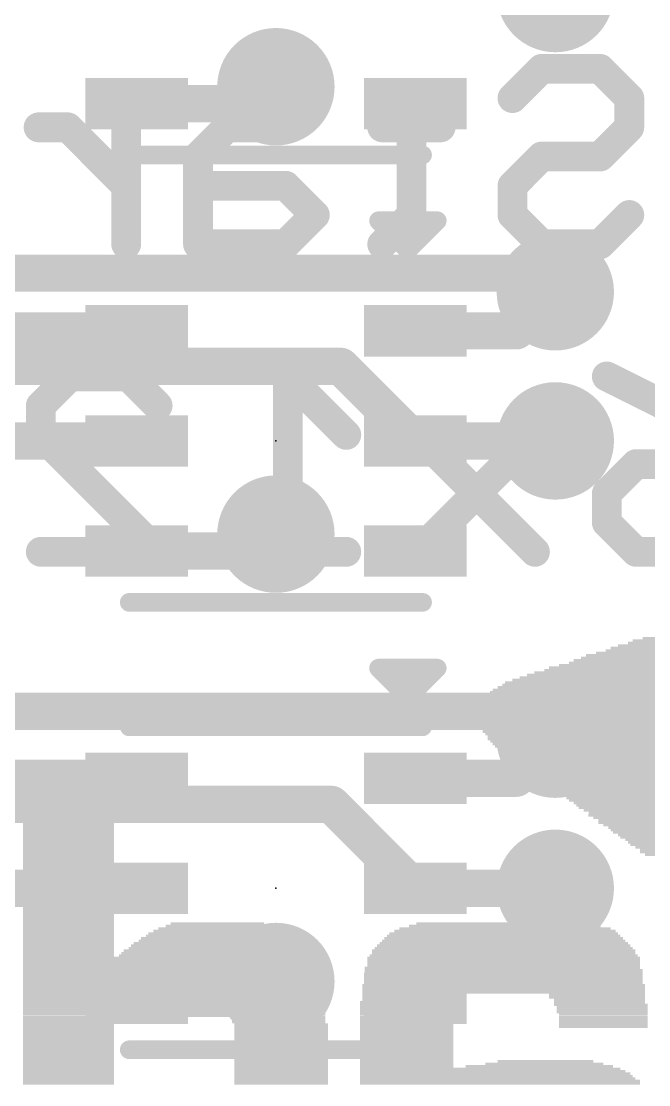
# Model space of a CAD drawing. Extents: x -6 to 62.2, y -4.9 to 32.6.
# Drawn here: x 40.43 to 44.71, y 8.57 to 15.81 of the extents above; entities that cross this region are included whole.
import ezdxf

# ---------------------------------------------------------------- set-up
doc = ezdxf.new("R2010")
doc.units = 0
for name, color, linetype in [('1', 12, 'CONTINUOUS'), ('16', 132, 'CONTINUOUS'), ('18', 110, 'CONTINUOUS'), ('21', 40, 'CONTINUOUS'), ('22', 6, 'CONTINUOUS'), ('23', 53, 'CONTINUOUS')]:
    doc.layers.add(name, color=color, linetype=linetype)

# ---------------------------------------------------------------- blocks, each defined once
blk = doc.blocks.new('RECT')
blk.add_solid([(-0.5, -0.5), (0.5, -0.5), (-0.5, 0.5), (0.5, 0.5)])
blk = doc.blocks.new('ROUNDV')
at = {"const_width": 0.5}
blk.add_lwpolyline([(0, -0.25, 1), (0, 0.25, 1), (0, -0.25)], format="xyb", dxfattribs=at)

msp = doc.modelspace()

# ---------------------------------------------------------------- linework, layer by layer
at = {"layer": '1', "const_width": 0.254}
for points in [[(42.049, 15.252), (42.164, 15.367)], [(41.214, 15.252), (42.049, 15.252)], [(44.069, 13.97), (43.803, 13.704)], [(40.066, 13.704), (41.214, 13.704)], [(43.803, 13.704), (43.114, 13.704)], [(40.066, 12.954), (41.214, 12.954)], [(44.069, 12.954), (43.114, 12.954)], [(42.049, 12.204), (42.164, 12.319)], [(41.214, 12.204), (42.049, 12.204)], [(44.069, 10.922), (43.803, 10.656)], [(40.066, 10.656), (41.214, 10.656)], [(43.803, 10.656), (43.114, 10.656)], [(41.214, 9.906), (40.066, 9.906)], [(44.069, 9.906), (43.114, 9.906)], [(42.049, 9.156), (42.164, 9.271)], [(41.214, 9.156), (42.049, 9.156)]]:
    msp.add_lwpolyline(points, dxfattribs=at)
at = {"layer": '1', "const_width": 0.127}
for points in [[(42.2089, 15.3221, 1), (42.1191, 15.4119)], [(41.214, 15.3155, 1), (41.214, 15.1885)], [(42.0041, 15.2969, 1), (42.0939, 15.2071)], [(42.049, 15.1885, 1), (42.049, 15.3155)], [(44.1139, 13.9251, 1), (44.0241, 14.0149)], [(41.214, 13.6405, 1), (41.214, 13.7675)], [(43.114, 13.7675, 1), (43.114, 13.6405)], [(43.7581, 13.7489, 1), (43.8479, 13.6591)], [(43.803, 13.6405, 1), (43.803, 13.7675)], [(41.214, 12.8905, 1), (41.214, 13.0175)], [(43.114, 13.0175, 1), (43.114, 12.8905)], [(44.069, 12.8905, 1), (44.069, 13.0175)], [(42.2089, 12.2741, 1), (42.1191, 12.3639)], [(41.214, 12.2675, 1), (41.214, 12.1405)], [(42.049, 12.1405, 1), (42.049, 12.2675)], [(42.0041, 12.2489, 1), (42.0939, 12.1591)], [(44.1139, 10.8771, 1), (44.0241, 10.9669)], [(41.214, 10.5925, 1), (41.214, 10.7195)], [(43.114, 10.7195, 1), (43.114, 10.5925)], [(43.7581, 10.7009, 1), (43.8479, 10.6111)], [(43.803, 10.5925, 1), (43.803, 10.7195)], [(41.214, 9.8425, 1), (41.214, 9.9695)], [(43.114, 9.9695, 1), (43.114, 9.8425)], [(44.069, 9.8425, 1), (44.069, 9.9695)], [(42.2089, 9.2261, 1), (42.1191, 9.3159)], [(41.214, 9.2195, 1), (41.214, 9.0925)], [(42.049, 9.0925, 1), (42.049, 9.2195)], [(42.0041, 9.2009, 1), (42.0939, 9.1111)]]:
    msp.add_lwpolyline(points, format="xyb", dxfattribs=at)
at = {"layer": '16', "const_width": 0.254}
for points in [[(42.164, 15.367), (42.164, 15.24)], [(30.607, 14.097), (44.069, 14.097)], [(44.069, 14.097), (44.069, 13.97)], [(30.4165, 13.462), (42.606, 13.462)], [(42.606, 13.462), (43.114, 12.954)], [(43.114, 12.954), (44.069, 12.954)], [(42.164, 12.319), (42.164, 12.065)], [(43.8785, 11.1125), (10.6045, 11.1125)], [(43.8785, 11.1125), (44.069, 10.922)], [(10.2235, 10.4775), (42.5425, 10.4775)], [(42.5425, 10.4775), (43.114, 9.906)], [(43.114, 9.906), (44.069, 9.906)], [(42.164, 9.271), (42.164, 9.017)], [(42.164, 9.017), (42.291, 8.89)]]:
    msp.add_lwpolyline(points, dxfattribs=at)
at = {"layer": '16', "const_width": 0.127}
for points in [[(42.2275, 15.367, 1), (42.1005, 15.367)], [(42.1005, 15.24, 1), (42.2275, 15.24)], [(44.1325, 14.097, 1), (44.0055, 14.097)], [(44.069, 14.0335, 1), (44.069, 14.1605)], [(44.0055, 13.97, 1), (44.1325, 13.97)], [(42.6509, 13.5069, 1), (42.5611, 13.4171)], [(42.606, 13.3985, 1), (42.606, 13.5255)], [(43.114, 13.0175, 1), (43.114, 12.8905)], [(43.0691, 12.9091, 1), (43.1589, 12.9989)], [(44.069, 12.8905, 1), (44.069, 13.0175)], [(42.2275, 12.319, 1), (42.1005, 12.319)], [(42.1005, 12.065, 1), (42.2275, 12.065)], [(43.9234, 11.1574, 1), (43.8336, 11.0676)], [(43.8785, 11.049, 1), (43.8785, 11.176)], [(44.0241, 10.8771, 1), (44.1139, 10.9669)], [(42.5874, 10.5224, 1), (42.4976, 10.4326)], [(42.5425, 10.414, 1), (42.5425, 10.541)], [(43.114, 9.9695, 1), (43.114, 9.8425)], [(43.0691, 9.8611, 1), (43.1589, 9.9509)], [(44.069, 9.8425, 1), (44.069, 9.9695)], [(42.2275, 9.271, 1), (42.1005, 9.271)], [(42.2089, 9.0619, 1), (42.1191, 8.9721)], [(42.1005, 9.017, 1), (42.2275, 9.017)], [(42.2461, 8.8451, 1), (42.3359, 8.9349)]]:
    msp.add_lwpolyline(points, format="xyb", dxfattribs=at)
at = {"layer": '21', "const_width": 0.127}
for points in [[(41.164, 14.902), (43.164, 14.902)], [(42.964, 14.454), (42.864, 14.454)], [(42.864, 14.454), (43.064, 14.254)], [(43.264, 14.454), (42.964, 14.454)], [(43.064, 14.254), (43.264, 14.454)], [(43.164, 14.454), (43.064, 14.354)], [(43.264, 14.454), (43.164, 14.454)], [(41.164, 14.054), (43.164, 14.054)], [(41.164, 11.854), (43.164, 11.854)], [(42.964, 11.406), (42.864, 11.406)], [(42.864, 11.406), (43.064, 11.206)], [(43.264, 11.406), (42.964, 11.406)], [(43.064, 11.206), (43.264, 11.406)], [(43.164, 11.406), (43.064, 11.306)], [(43.264, 11.406), (43.164, 11.406)], [(41.164, 11.006), (43.164, 11.006)], [(41.164, 8.806), (43.164, 8.806)]]:
    msp.add_lwpolyline(points, dxfattribs=at)
at = {"layer": '21', "const_width": 0.0635}
for points in [[(41.164, 14.9338, 1), (41.164, 14.8703)], [(43.164, 14.8703, 1), (43.164, 14.9338)], [(42.8865, 14.4765, 1), (42.8415, 14.4315)], [(42.864, 14.4858, 1), (42.864, 14.4223)], [(42.964, 14.4858, 1), (42.964, 14.4223)], [(42.964, 14.4223, 1), (42.964, 14.4858)], [(43.164, 14.4858, 1), (43.164, 14.4223)], [(43.1865, 14.4315, 1), (43.1415, 14.4765)], [(43.2865, 14.4315, 1), (43.2415, 14.4765)], [(43.264, 14.4223, 1), (43.264, 14.4858)], [(43.264, 14.4223, 1), (43.264, 14.4858)], [(43.0415, 14.3765, 1), (43.0865, 14.3315)], [(43.0415, 14.2765, 1), (43.0865, 14.2315)], [(43.0415, 14.2315, 1), (43.0865, 14.2765)], [(41.164, 14.0858, 1), (41.164, 14.0222)], [(43.164, 14.0222, 1), (43.164, 14.0858)], [(41.164, 11.8858, 1), (41.164, 11.8223)], [(43.164, 11.8223, 1), (43.164, 11.8858)], [(42.8865, 11.4285, 1), (42.8415, 11.3835)], [(42.864, 11.4378, 1), (42.864, 11.3742)], [(42.964, 11.4378, 1), (42.964, 11.3742)], [(42.964, 11.3742, 1), (42.964, 11.4378)], [(43.164, 11.4378, 1), (43.164, 11.3742)], [(43.1865, 11.3835, 1), (43.1415, 11.4285)], [(43.2865, 11.3835, 1), (43.2415, 11.4285)], [(43.264, 11.3742, 1), (43.264, 11.4378)], [(43.264, 11.3742, 1), (43.264, 11.4378)], [(43.0415, 11.3285, 1), (43.0865, 11.2835)], [(43.0415, 11.2285, 1), (43.0865, 11.1835)], [(43.0415, 11.1835, 1), (43.0865, 11.2285)], [(41.164, 11.0378, 1), (41.164, 10.9742)], [(43.164, 10.9742, 1), (43.164, 11.0378)], [(41.164, 8.8378, 1), (41.164, 8.7743)], [(43.164, 8.7743, 1), (43.164, 8.8378)]]:
    msp.add_lwpolyline(points, format="xyb", dxfattribs=at)
at = {"layer": '22', "const_width": 0.2032}
for points in [[(43.7769, 15.2895), (43.976, 15.4887)], [(43.976, 15.4887), (44.3743, 15.4887)], [(44.3743, 15.4887), (44.5734, 15.2895)], [(43.088, 15.2895), (43.088, 14.493)], [(44.5734, 15.2895), (44.5734, 15.0904)], [(40.7449, 15.0904), (40.5458, 15.0904)], [(41.1432, 14.6921), (40.7449, 15.0904)], [(41.1432, 14.2939), (41.1432, 15.0904)], [(41.8321, 15.0904), (41.633, 14.8913)], [(42.2304, 15.0904), (41.8321, 15.0904)], [(43.2871, 15.0904), (42.8888, 15.0904)], [(44.5734, 15.0904), (44.3743, 14.8913)], [(41.633, 14.8913), (41.633, 14.2939)], [(43.976, 14.8913), (43.7769, 14.6921)], [(44.3743, 14.8913), (43.976, 14.8913)], [(42.2304, 14.6921), (41.633, 14.6921)], [(42.4295, 14.493), (42.2304, 14.6921)], [(43.7769, 14.6921), (43.7769, 14.493)], [(42.2304, 14.2939), (42.4295, 14.493)], [(43.088, 14.493), (42.8888, 14.2939)], [(43.7769, 14.493), (43.976, 14.2939)], [(44.3743, 14.2939), (44.5734, 14.493)], [(41.633, 14.2939), (42.2304, 14.2939)], [(43.976, 14.2939), (44.3743, 14.2939)], [(40.561, 13.194), (40.7602, 13.3932)], [(40.7602, 13.3932), (41.1585, 13.3932)], [(41.1585, 13.3932), (41.3576, 13.194)], [(42.6439, 12.9949), (42.2457, 13.3932)], [(42.2457, 13.3932), (42.2457, 12.1984)], [(44.4201, 13.3932), (44.8183, 13.194)], [(40.561, 12.9949), (40.561, 13.194)], [(41.3576, 12.1984), (40.561, 12.9949)], [(43.9303, 12.9949), (43.1337, 12.1984)], [(43.9303, 12.1984), (43.1337, 12.9949)], [(44.4201, 12.5966), (44.6192, 12.7958)], [(44.6192, 12.7958), (45.2166, 12.7958)], [(44.4201, 12.3975), (44.4201, 12.5966)], [(44.6192, 12.1984), (44.4201, 12.3975)], [(40.561, 12.1984), (41.3576, 12.1984)], [(42.6439, 12.1984), (41.8474, 12.1984)], [(45.0175, 12.1984), (44.6192, 12.1984)]]:
    msp.add_lwpolyline(points, dxfattribs=at)
at = {"layer": '22', "const_width": 0.1016}
for points in [[(43.976, 15.5395, 1), (43.976, 15.4379)], [(44.012, 15.4527, 1), (43.9401, 15.5246)], [(44.4102, 15.5246, 1), (44.3384, 15.4527)], [(44.3743, 15.4379, 1), (44.3743, 15.5395)], [(43.1388, 15.2895, 1), (43.0372, 15.2895)], [(43.741, 15.3255, 1), (43.8128, 15.2536)], [(44.6242, 15.2895, 1), (44.5226, 15.2895)], [(44.5375, 15.2536, 1), (44.6094, 15.3255)], [(40.5458, 15.1412, 1), (40.5458, 15.0396)], [(40.7809, 15.1263, 1), (40.709, 15.0545)], [(40.7449, 15.0396, 1), (40.7449, 15.1412)], [(41.194, 15.0904, 1), (41.0924, 15.0904)], [(41.8321, 15.1412, 1), (41.8321, 15.0396)], [(41.8681, 15.0545, 1), (41.7962, 15.1263)], [(42.2304, 15.0396, 1), (42.2304, 15.1412)], [(42.8888, 15.1412, 1), (42.8888, 15.0396)], [(43.2871, 15.0396, 1), (43.2871, 15.1412)], [(44.6094, 15.0545, 1), (44.5375, 15.1263)], [(44.5226, 15.0904, 1), (44.6242, 15.0904)], [(41.6838, 14.8913, 1), (41.5822, 14.8913)], [(41.5971, 14.9272, 1), (41.6689, 14.8553)], [(43.976, 14.9421, 1), (43.976, 14.8405)], [(44.012, 14.8553, 1), (43.9401, 14.9272)], [(44.3384, 14.9272, 1), (44.4102, 14.8553)], [(44.3743, 14.8405, 1), (44.3743, 14.9421)], [(41.633, 14.7429, 1), (41.633, 14.6413)], [(42.2663, 14.728, 1), (42.1945, 14.6562)], [(42.2304, 14.6413, 1), (42.2304, 14.7429)], [(43.8277, 14.6921, 1), (43.7261, 14.6921)], [(41.1073, 14.6562, 1), (41.1791, 14.728)], [(43.741, 14.728, 1), (43.8128, 14.6562)], [(42.4655, 14.4571, 1), (42.3936, 14.5289)], [(42.3936, 14.4571, 1), (42.4655, 14.5289)], [(43.1239, 14.4571, 1), (43.052, 14.5289)], [(43.8128, 14.5289, 1), (43.741, 14.4571)], [(44.6094, 14.4571, 1), (44.5375, 14.5289)], [(43.0372, 14.493, 1), (43.1388, 14.493)], [(43.7261, 14.493, 1), (43.8277, 14.493)], [(41.633, 14.3447, 1), (41.633, 14.2431)], [(42.1945, 14.3298, 1), (42.2663, 14.2579)], [(42.2304, 14.2431, 1), (42.2304, 14.3447)], [(42.8529, 14.3298, 1), (42.9248, 14.2579)], [(43.976, 14.3447, 1), (43.976, 14.2431)], [(43.9401, 14.2579, 1), (44.012, 14.3298)], [(44.3384, 14.3298, 1), (44.4102, 14.2579)], [(44.3743, 14.2431, 1), (44.3743, 14.3447)], [(41.0924, 14.2939, 1), (41.194, 14.2939)], [(41.5822, 14.2939, 1), (41.6838, 14.2939)], [(40.7602, 13.444, 1), (40.7602, 13.3424)], [(40.7961, 13.3572, 1), (40.7243, 13.4291)], [(41.1944, 13.4291, 1), (41.1225, 13.3572)], [(41.1585, 13.3424, 1), (41.1585, 13.444)], [(42.2816, 13.4291, 1), (42.2097, 13.3572)], [(42.2965, 13.3932, 1), (42.1949, 13.3932)], [(44.4428, 13.4386, 1), (44.3973, 13.3477)], [(40.6118, 13.194, 1), (40.5102, 13.194)], [(40.5251, 13.23, 1), (40.597, 13.1581)], [(41.3217, 13.1581, 1), (41.3935, 13.23)], [(40.597, 13.0308, 1), (40.5251, 12.959)], [(40.5102, 12.9949, 1), (40.6118, 12.9949)], [(42.608, 12.959, 1), (42.6799, 13.0308)], [(43.1696, 13.0308, 1), (43.0978, 12.959)], [(43.9662, 12.959, 1), (43.8943, 13.0308)], [(44.6192, 12.8466, 1), (44.6192, 12.745)], [(44.6551, 12.7598, 1), (44.5833, 12.8317)], [(44.3841, 12.6325, 1), (44.456, 12.5607)], [(44.4709, 12.5966, 1), (44.3693, 12.5966)], [(44.456, 12.4334, 1), (44.3841, 12.3616)], [(44.3693, 12.3975, 1), (44.4709, 12.3975)], [(40.561, 12.2492, 1), (40.561, 12.1476)], [(41.3217, 12.1624, 1), (41.3935, 12.2343)], [(41.3576, 12.1476, 1), (41.3576, 12.2492)], [(41.8474, 12.2492, 1), (41.8474, 12.1476)], [(42.1949, 12.1984, 1), (42.2965, 12.1984)], [(42.6439, 12.1476, 1), (42.6439, 12.2492)], [(43.0978, 12.2343, 1), (43.1696, 12.1624)], [(43.8943, 12.1624, 1), (43.9662, 12.2343)], [(44.6192, 12.2492, 1), (44.6192, 12.1476)], [(44.5833, 12.1624, 1), (44.6551, 12.2343)]]:
    msp.add_lwpolyline(points, format="xyb", dxfattribs=at)
at = {"layer": '23'}
for p in [(42.164, 12.954), (42.164, 9.906)]:
    msp.add_point(p, dxfattribs=at)

# ---------------------------------------------------------------- block references
at = {"layer": '1', "xscale": 0.7, "yscale": 0.35}
for p in [(41.214, 15.252), (43.114, 15.252), (41.214, 13.704), (43.114, 13.704), (41.214, 12.954), (43.114, 12.954), (41.214, 12.204), (43.114, 12.204), (41.214, 10.656), (43.114, 10.656), (41.214, 9.906), (43.114, 9.906), (41.214, 9.156), (43.114, 9.156)]:
    msp.add_blockref('RECT', p, dxfattribs=at)
at = {"layer": '18', "xscale": 0.8001, "yscale": 0.8001}
for p in [(44.069, 16.002), (44.069, 16.002), (42.164, 15.367), (42.164, 15.367), (44.069, 13.97), (44.069, 13.97), (44.069, 12.954), (44.069, 12.954), (42.164, 12.319), (42.164, 12.319), (44.069, 10.922), (44.069, 10.922), (44.069, 9.906), (44.069, 9.906), (42.164, 9.271), (42.164, 9.271)]:
    msp.add_blockref('ROUNDV', p, dxfattribs=at)
at = {"layer": '22', "rotation": 180}
for p, xscale, yscale in [((45.2844, 11.5936), 1.3746, 0.0168), ((45.3011, 11.6104), 1.2741, 0.0167), ((45.2341, 11.5265), 1.6428, 0.0168), ((45.2425, 11.5433), 1.5926, 0.0168), ((45.2593, 11.5601), 1.5255, 0.0167), ((45.276, 11.5768), 1.425, 0.0168), ((45.4437, 11.4427), 2.5649, 0.0168), ((45.4604, 11.4595), 2.5314, 0.0167), ((45.4856, 11.4762), 2.4811, 0.0168), ((45.1922, 11.493), 1.8273, 0.0168), ((45.5359, 11.5098), 2.3805, 0.0167), ((45.3263, 11.3757), 2.7996, 0.0167), ((45.3599, 11.3924), 2.7325, 0.0168), ((45.3766, 11.4092), 2.699, 0.0168), ((45.4101, 11.426), 2.632, 0.0167), ((45.2257, 11.3086), 3.0008, 0.0168), ((45.2508, 11.3254), 2.9505, 0.0167), ((45.276, 11.3421), 2.9002, 0.0168), ((45.3011, 11.3589), 2.8499, 0.0168), ((45.1755, 11.2248), 3.1349, 0.0168), ((45.1838, 11.2416), 3.1181, 0.0167), ((45.1922, 11.2583), 3.1014, 0.0168), ((45.209, 11.2751), 3.0679, 0.0167), ((45.2258, 11.2918), 3.0343, 0.0168), ((45.1671, 11.1745), 3.1851, 0.0168), ((45.1755, 11.1577), 3.2019, 0.0168), ((45.1754, 11.1913), 3.1684, 0.0167), ((45.1838, 11.208), 3.1516, 0.0168), ((45.1754, 11.0907), 3.2354, 0.0167), ((45.1838, 11.1074), 3.2186, 0.0168), ((45.1755, 11.141), 3.2019, 0.0167), ((45.1755, 11.1242), 3.2019, 0.0168), ((45.1754, 11.0739), 3.2354, 0.0168), ((45.1838, 11.0571), 3.2522, 0.0168), ((45.1922, 11.0404), 3.269, 0.0167), ((45.1922, 11.0236), 3.269, 0.0168), ((45.209, 11.0069), 3.2689, 0.0167), ((45.2174, 10.9733), 3.2857, 0.0168), ((45.209, 10.9901), 3.2689, 0.0168), ((45.2341, 10.9566), 3.2858, 0.0167), ((45.2425, 10.9398), 3.269, 0.0168), ((45.2508, 10.923), 3.2857, 0.0168), ((45.2761, 10.9063), 3.3025, 0.0167), ((45.3011, 10.8895), 3.3193, 0.0168), ((44.8234, 10.8727), 2.3302, 0.0168), ((44.7983, 10.8559), 2.2129, 0.0167), ((44.7983, 10.8392), 2.1793, 0.0168), ((44.7814, 10.8224), 2.1123, 0.0167), ((44.7899, 10.8057), 2.0619, 0.0168), ((44.7899, 10.7889), 2.0285, 0.0168), ((44.7983, 10.7721), 2.0117, 0.0167), ((44.8066, 10.7554), 1.9614, 0.0168), ((44.815, 10.7386), 1.9446, 0.0168), ((44.8317, 10.7218), 1.9447, 0.0167), ((44.8486, 10.7051), 1.9111, 0.0168), ((44.8569, 10.6883), 1.8944, 0.0168), ((44.882, 10.6715), 1.9111, 0.0167), ((44.9072, 10.6548), 1.8944, 0.0168), ((44.9156, 10.638), 1.8776, 0.0168), ((44.9491, 10.6212), 1.8776, 0.0167), ((44.9743, 10.6045), 1.8943, 0.0168), ((44.9911, 10.5877), 1.8943, 0.0167), ((45.0329, 10.571), 1.9111, 0.0168), ((45.0916, 10.5374), 1.9614, 0.0167), ((45.0749, 10.5542), 1.9279, 0.0168), ((45.1419, 10.5207), 1.995, 0.0168), ((45.1754, 10.5039), 2.0284, 0.0168), ((40.7497, 10.4368), 0.6203, 0.0167), ((45.2844, 10.4871), 2.1793, 0.0167), ((46.5752, 10.4704), 4.7274, 0.0168), ((46.5753, 10.4536), 4.6939, 0.0168), ((46.5752, 10.4368), 4.6268, 0.0167), ((40.7497, 10.4201), 0.6203, 0.0168), ((40.7497, 10.4033), 0.6203, 0.0167), ((40.7497, 10.3866), 0.6203, 0.0168), ((40.7497, 10.3698), 0.6203, 0.0168), ((40.7497, 10.353), 0.6203, 0.0167), ((46.55, 10.4033), 4.5095, 0.0167), ((46.5585, 10.4201), 4.5263, 0.0168), ((46.5333, 10.3866), 4.409, 0.0168), ((46.5082, 10.3698), 4.2916, 0.0168), ((46.4747, 10.353), 4.2245, 0.0167), ((40.7497, 10.3363), 0.6203, 0.0168), ((40.7497, 10.3195), 0.6203, 0.0168), ((40.7497, 10.3027), 0.6203, 0.0167), ((40.7497, 10.286), 0.6203, 0.0168), ((45.8544, 10.3363), 2.9169, 0.0168), ((45.8544, 10.3195), 2.8499, 0.0168), ((45.8544, 10.3027), 2.8163, 0.0167), ((45.8628, 10.286), 2.7995, 0.0168), ((40.7497, 10.2692), 0.6203, 0.0168), ((40.7497, 10.2524), 0.6203, 0.0167), ((40.7497, 10.2357), 0.6203, 0.0168), ((40.7497, 10.2189), 0.6203, 0.0168), ((45.6616, 10.2692), 2.3302, 0.0168), ((45.6532, 10.2524), 2.2799, 0.0167), ((45.6532, 10.2357), 2.2128, 0.0168), ((45.6448, 10.2189), 2.1626, 0.0168), ((40.7497, 10.2021), 0.6203, 0.0167), ((40.7497, 10.1854), 0.6203, 0.0168), ((40.7497, 10.1687), 0.6203, 0.0167), ((40.7497, 10.1519), 0.6203, 0.0168), ((40.7497, 10.1351), 0.6203, 0.0168), ((45.6532, 10.2021), 2.1458, 0.0167), ((45.6532, 10.1854), 2.0788, 0.0168), ((45.6616, 10.1687), 2.0284, 0.0167), ((45.6616, 10.1519), 2.0284, 0.0168), ((45.6616, 10.1351), 1.9614, 0.0168), ((40.7497, 10.1184), 0.6203, 0.0167), ((40.7497, 10.1016), 0.6203, 0.0168), ((40.7497, 10.0848), 0.6203, 0.0168), ((40.7497, 10.0681), 0.6203, 0.0167), ((40.7497, 10.0513), 0.6203, 0.0168), ((40.7497, 10.0345), 0.6203, 0.0168), ((40.7497, 10.0178), 0.6203, 0.0167), ((40.7497, 10.001), 0.6203, 0.0168), ((40.7497, 9.9843), 0.6203, 0.0167), ((40.7497, 9.9675), 0.6203, 0.0168), ((40.7497, 9.9507), 0.6203, 0.0168), ((40.7497, 9.934), 0.6203, 0.0167), ((40.7497, 9.9172), 0.6203, 0.0168), ((40.7497, 9.9004), 0.6203, 0.0168), ((40.7497, 9.8837), 0.6203, 0.0167), ((40.7497, 9.8669), 0.6203, 0.0168), ((40.7497, 9.8501), 0.6203, 0.0168), ((40.7497, 9.8334), 0.6203, 0.0167), ((40.7497, 9.8166), 0.6203, 0.0168), ((40.7497, 9.7998), 0.6203, 0.0168), ((40.7497, 9.7831), 0.6203, 0.0167), ((40.7497, 9.7663), 0.6203, 0.0168), ((40.7497, 9.7496), 0.6203, 0.0167), ((40.7497, 9.7328), 0.6203, 0.0168), ((40.7497, 9.716), 0.6203, 0.0168), ((40.7497, 9.6993), 0.6203, 0.0167), ((40.7497, 9.6825), 0.6203, 0.0168), ((40.7497, 9.6657), 0.6203, 0.0168), ((40.7497, 9.649), 0.6203, 0.0167), ((40.7497, 9.6322), 0.6203, 0.0168), ((41.7723, 9.6322), 0.8214, 0.0168), ((41.764, 9.649), 0.7041, 0.0167), ((41.764, 9.6657), 0.6371, 0.0168), ((43.7253, 9.6322), 1.4417, 0.0168), ((43.7253, 9.649), 1.3076, 0.0167), ((43.7253, 9.6657), 1.207, 0.0168), ((40.7497, 9.6154), 0.6203, 0.0168), ((40.7497, 9.5987), 0.6203, 0.0167), ((40.7497, 9.5819), 0.6203, 0.0168), ((40.7497, 9.5652), 0.6203, 0.0167), ((41.764, 9.5652), 1.0393, 0.0167), ((41.7724, 9.5819), 0.9891, 0.0168), ((41.764, 9.5987), 0.9387, 0.0167), ((41.7724, 9.6154), 0.8885, 0.0168), ((43.717, 9.5652), 1.6261, 0.0167), ((43.717, 9.5819), 1.5925, 0.0168), ((43.717, 9.5987), 1.5591, 0.0167), ((43.7253, 9.6154), 1.5087, 0.0168), ((40.7497, 9.5484), 0.6203, 0.0168), ((40.7497, 9.5316), 0.6203, 0.0168), ((40.7497, 9.5149), 0.6203, 0.0167), ((40.7497, 9.4981), 0.6203, 0.0168), ((41.7555, 9.4981), 1.1903, 0.0168), ((41.7555, 9.5149), 1.1567, 0.0167), ((41.764, 9.5316), 1.1399, 0.0168), ((41.764, 9.5484), 1.0729, 0.0168), ((43.717, 9.4981), 1.7603, 0.0168), ((43.717, 9.5149), 1.7267, 0.0167), ((43.717, 9.5316), 1.6931, 0.0168), ((43.717, 9.5484), 1.6597, 0.0168), ((40.7497, 9.4813), 0.6203, 0.0168), ((40.7497, 9.4646), 0.6203, 0.0167), ((40.7497, 9.4478), 0.6203, 0.0168), ((41.4203, 9.431), 1.9614, 0.0168), ((41.4287, 9.4143), 1.9781, 0.0167), ((41.7388, 9.4478), 1.2908, 0.0168), ((41.7388, 9.4646), 1.2573, 0.0167), ((41.7472, 9.4813), 1.2406, 0.0168), ((43.717, 9.431), 1.8608, 0.0168), ((43.717, 9.4143), 1.8608, 0.0167), ((43.717, 9.4478), 1.8273, 0.0168), ((43.717, 9.4813), 1.7937, 0.0168), ((43.717, 9.4646), 1.7937, 0.0167), ((41.437, 9.3807), 1.9949, 0.0168), ((41.437, 9.364), 1.9949, 0.0167), ((41.437, 9.3472), 1.9949, 0.0168), ((41.4287, 9.3975), 1.9781, 0.0168), ((43.7086, 9.364), 1.8776, 0.0167), ((43.717, 9.3472), 1.8943, 0.0168), ((43.717, 9.3975), 1.8608, 0.0168), ((43.717, 9.3807), 1.8608, 0.0168), ((41.437, 9.3305), 1.9949, 0.0167), ((41.4538, 9.2802), 2.0284, 0.0167), ((41.4455, 9.3137), 2.0117, 0.0168), ((41.4455, 9.2969), 2.0117, 0.0168), ((43.717, 9.3305), 1.8943, 0.0167), ((43.717, 9.3137), 1.8943, 0.0168), ((43.717, 9.2969), 1.8943, 0.0168), ((43.717, 9.2802), 1.8943, 0.0167), ((41.4538, 9.2634), 2.0284, 0.0168), ((41.4538, 9.2466), 2.0284, 0.0168), ((41.4538, 9.2299), 2.0284, 0.0167), ((41.4538, 9.2131), 2.0284, 0.0168), ((41.4622, 9.1963), 2.0452, 0.0168), ((43.717, 9.2466), 1.9279, 0.0168), ((43.717, 9.2299), 1.9279, 0.0167), ((43.717, 9.2131), 1.9279, 0.0168), ((43.717, 9.1963), 1.9279, 0.0168), ((43.717, 9.2634), 1.8943, 0.0168), ((41.4622, 9.1796), 2.0452, 0.0167), ((40.8922, 9.1628), 0.9052, 0.0168), ((40.8084, 9.1293), 0.7376, 0.0168), ((40.842, 9.1461), 0.8047, 0.0167), ((42.0825, 9.1628), 0.8047, 0.0168), ((42.1328, 9.1461), 0.7041, 0.0167), ((42.1412, 9.1293), 0.6873, 0.0168), ((43.0716, 9.1293), 0.6705, 0.0168), ((43.0883, 9.1628), 0.6706, 0.0168), ((43.0799, 9.1461), 0.6538, 0.0167), ((43.0967, 9.1796), 0.6873, 0.0167), ((44.354, 9.1796), 0.6538, 0.0167), ((44.354, 9.1628), 0.6538, 0.0168), ((44.3708, 9.1461), 0.6203, 0.0167), ((44.3708, 9.1293), 0.6203, 0.0168), ((40.7497, 9.079), 0.6203, 0.0168), ((40.7497, 9.0622), 0.6203, 0.0168), ((40.7749, 9.0958), 0.6706, 0.0167), ((40.7917, 9.1125), 0.7041, 0.0168), ((42.1495, 9.1125), 0.6706, 0.0168), ((42.1579, 9.0958), 0.6538, 0.0167), ((42.1747, 9.079), 0.6538, 0.0168), ((42.1747, 9.0622), 0.6538, 0.0168), ((43.0716, 9.1125), 0.6705, 0.0168), ((43.0632, 9.0958), 0.6538, 0.0167), ((43.0632, 9.079), 0.6538, 0.0168), ((43.0632, 9.0622), 0.6538, 0.0168), ((44.3791, 9.1125), 0.637, 0.0168), ((44.3875, 9.0958), 0.6202, 0.0167), ((44.3875, 9.079), 0.6202, 0.0168), ((44.3875, 9.0622), 0.6202, 0.0168), ((40.7497, 9.0455), 0.6203, 0.0167), ((40.7497, 9.0287), 0.6203, 0.0168), ((40.7497, 9.0119), 0.6203, 0.0168), ((40.7497, 8.9952), 0.6203, 0.0167), ((40.7497, 8.9784), 0.6203, 0.0168), ((42.1747, 9.0455), 0.6538, 0.0167), ((42.1831, 9.0287), 0.6371, 0.0168), ((42.1831, 9.0119), 0.6371, 0.0168), ((42.1831, 8.9952), 0.6371, 0.0167), ((42.1998, 8.9784), 0.637, 0.0168), ((43.0632, 9.0455), 0.6538, 0.0167), ((43.0548, 9.0287), 0.637, 0.0168), ((43.0548, 9.0119), 0.637, 0.0168), ((43.0548, 8.9952), 0.637, 0.0167), ((43.0548, 8.9784), 0.637, 0.0168), ((44.3959, 9.0455), 0.6035, 0.0167), ((44.3959, 9.0287), 0.6035, 0.0168), ((44.3959, 9.0119), 0.6035, 0.0168), ((44.3959, 8.9952), 0.6035, 0.0167), ((44.3959, 8.9784), 0.6035, 0.0168), ((40.7497, 8.9616), 0.6203, 0.0168), ((40.7497, 8.9449), 0.6203, 0.0167), ((40.7497, 8.9281), 0.6203, 0.0168), ((40.7497, 8.9114), 0.6203, 0.0167), ((42.1998, 8.9616), 0.637, 0.0168), ((42.1998, 8.9449), 0.637, 0.0167), ((42.1998, 8.9281), 0.637, 0.0168), ((42.1998, 8.9114), 0.637, 0.0167), ((43.0548, 8.9616), 0.637, 0.0168), ((43.0548, 8.9449), 0.637, 0.0167), ((43.0548, 8.9281), 0.637, 0.0168), ((43.0548, 8.9114), 0.637, 0.0167), ((44.3959, 8.9616), 0.6035, 0.0168), ((40.7497, 8.8946), 0.6203, 0.0168), ((40.7497, 8.8778), 0.6203, 0.0168), ((40.7497, 8.8611), 0.6203, 0.0167), ((40.7497, 8.8443), 0.6203, 0.0168), ((42.1998, 8.8946), 0.637, 0.0168), ((42.1998, 8.8778), 0.637, 0.0168), ((42.1998, 8.8611), 0.637, 0.0167), ((42.1998, 8.8443), 0.637, 0.0168), ((43.0548, 8.8946), 0.637, 0.0168), ((43.0548, 8.8778), 0.637, 0.0168), ((43.0548, 8.8611), 0.637, 0.0167), ((43.0548, 8.8443), 0.637, 0.0168), ((40.7497, 8.8275), 0.6203, 0.0168), ((40.7497, 8.8108), 0.6203, 0.0167), ((40.7497, 8.794), 0.6203, 0.0168), ((40.7497, 8.7772), 0.6203, 0.0168), ((40.7497, 8.7605), 0.6203, 0.0167), ((42.1998, 8.8275), 0.637, 0.0168), ((42.1998, 8.8108), 0.637, 0.0167), ((42.1998, 8.794), 0.637, 0.0168), ((42.1998, 8.7772), 0.637, 0.0168), ((42.1998, 8.7605), 0.637, 0.0167), ((43.0548, 8.8275), 0.637, 0.0168), ((43.0548, 8.8108), 0.637, 0.0167), ((43.0548, 8.794), 0.637, 0.0168), ((43.0548, 8.7772), 0.637, 0.0168), ((43.0548, 8.7605), 0.637, 0.0167), ((40.7497, 8.7437), 0.6203, 0.0168), ((40.7497, 8.727), 0.6203, 0.0167), ((40.7497, 8.7102), 0.6203, 0.0168), ((40.7497, 8.6934), 0.6203, 0.0168), ((42.1998, 8.7437), 0.637, 0.0168), ((42.1998, 8.727), 0.637, 0.0167), ((42.1998, 8.7102), 0.637, 0.0168), ((42.1998, 8.6934), 0.637, 0.0168), ((43.0548, 8.7437), 0.637, 0.0168), ((43.0548, 8.727), 0.637, 0.0167), ((43.0548, 8.7102), 0.637, 0.0168), ((43.0548, 8.6934), 0.637, 0.0168), ((43.9601, 8.6934), 1.0059, 0.0168), ((43.9935, 8.7102), 0.8047, 0.0168), ((44.0019, 8.727), 0.6538, 0.0167), ((40.7497, 8.6767), 0.6203, 0.0167), ((40.7497, 8.6599), 0.6203, 0.0168), ((40.7497, 8.6431), 0.6203, 0.0168), ((40.7497, 8.6264), 0.6203, 0.0167), ((42.1998, 8.6767), 0.637, 0.0167), ((42.1998, 8.6599), 0.637, 0.0168), ((42.1998, 8.6431), 0.637, 0.0168), ((42.1998, 8.6264), 0.637, 0.0167), ((43.6247, 8.6767), 1.7769, 0.0167), ((43.6416, 8.6599), 1.8105, 0.0168), ((43.6583, 8.6431), 1.844, 0.0168), ((43.6667, 8.6264), 1.8608, 0.0167), ((40.7497, 8.6096), 0.6203, 0.0168), ((40.7497, 8.5928), 0.6203, 0.0168), ((40.7497, 8.5761), 0.6203, 0.0167), ((42.1998, 8.6096), 0.637, 0.0168), ((42.1998, 8.5928), 0.637, 0.0168), ((42.1998, 8.5761), 0.637, 0.0167), ((43.675, 8.6096), 1.8775, 0.0168), ((43.6919, 8.5928), 1.9111, 0.0168), ((43.6919, 8.5761), 1.9111, 0.0167)]:
    msp.add_blockref('RECT', p, dxfattribs=dict(at, xscale=xscale, yscale=yscale))

doc.saveas('drawing.dxf')
